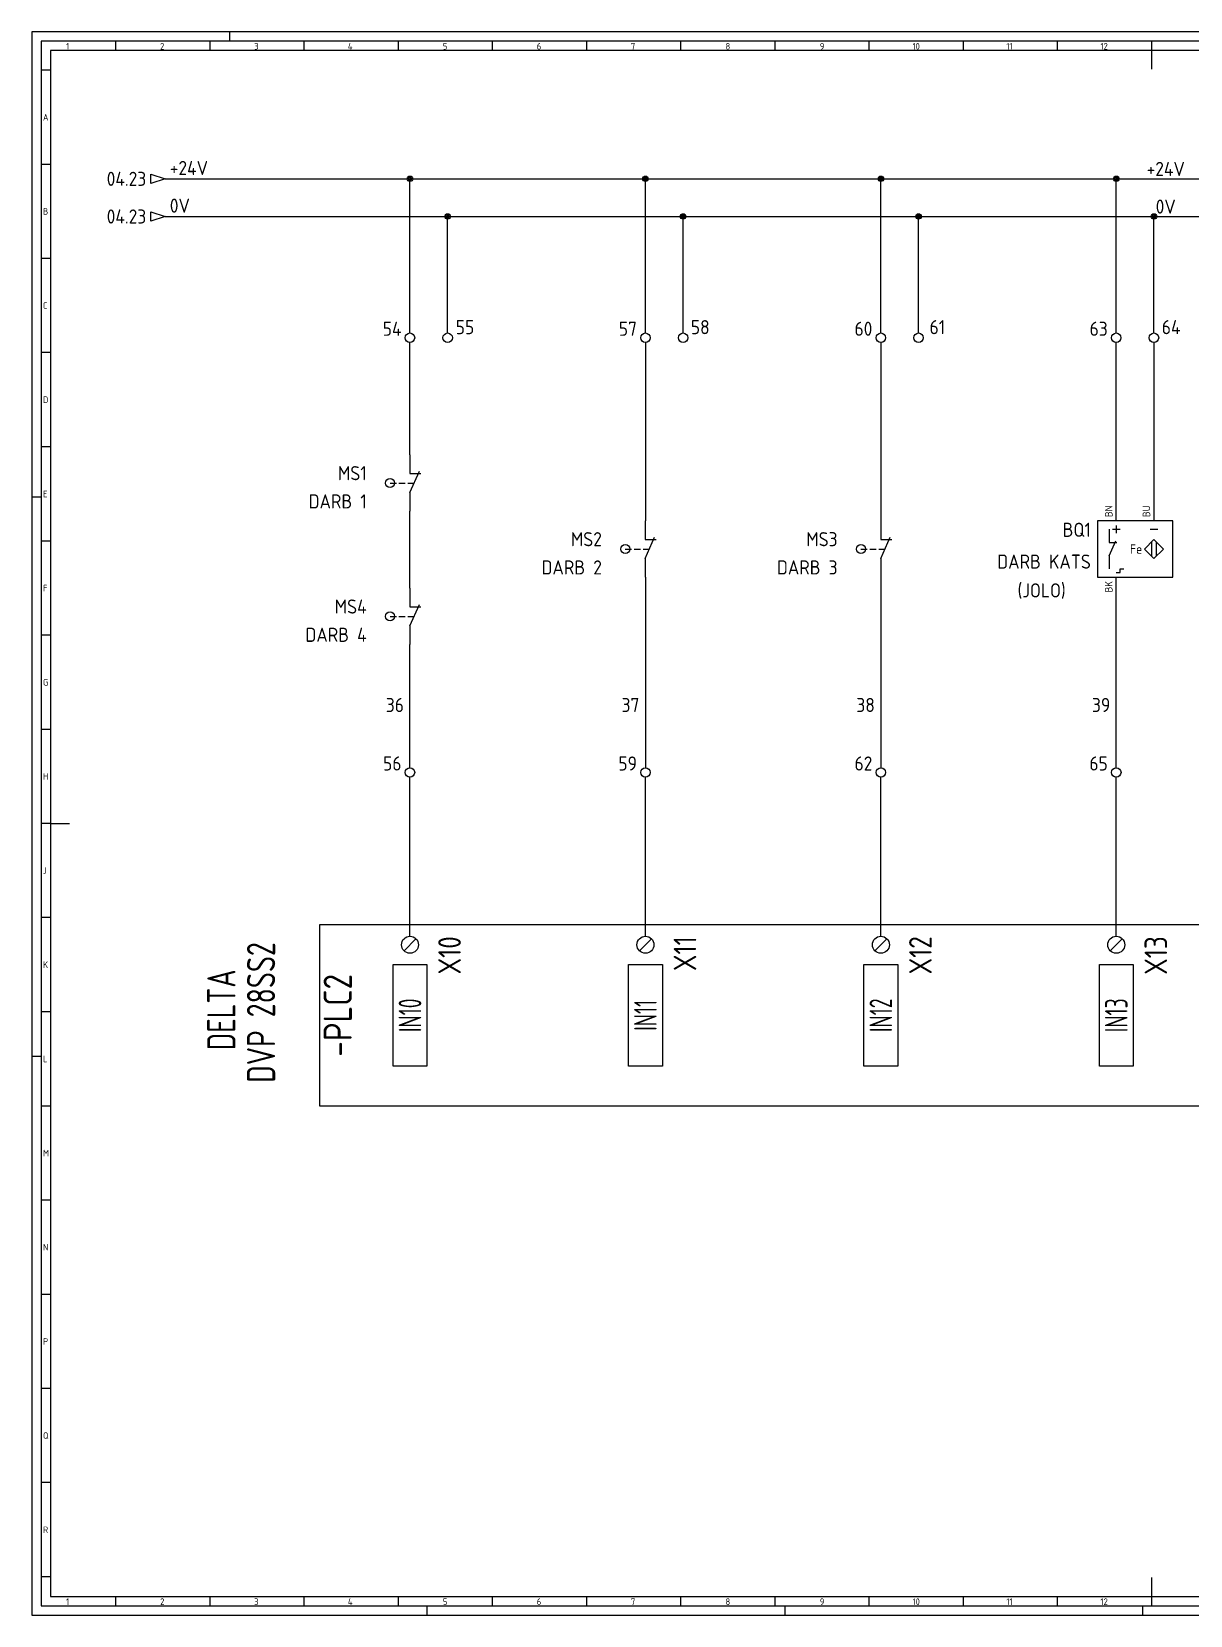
# Model space of a CAD drawing. Header units: millimetres. Extents: x 0 to 1189, y 5 to 846.
# Drawn here: x 0 to 615, y 5 to 846 of the extents above; entities that cross this region are included whole.
import ezdxf
from ezdxf.enums import TextEntityAlignment as Align

# ---------------------------------------------------------------- set-up
doc = ezdxf.new("R2010")
doc.units = ezdxf.units.MM
doc.header["$LTSCALE"] = 12
for name, color, linetype in [('035', 5, 'Continuous'), ('07', 7, 'Continuous'), ('DESC', 1, 'Continuous'), ('MISC', 2, 'Continuous'), ('RED_2.5mm^2', 1, 'Continuous'), ('SYMS', 7, 'Continuous'), ('TAGS', 51, 'Continuous'), ('TERMS', 4, 'Continuous'), ('WIRENO', 70, 'Continuous'), ('WIREREF_DEST', 61, 'Continuous'), ('XREF', 7, 'Continuous')]:
    doc.layers.add(name, color=color, linetype=linetype)
doc.styles.add('ISO Proportional', font='isocp.shx')
doc.styles.add('WD_IEC', font='ISOCP2.shx', dxfattribs={"width": 0.9, "height": 4})

# ---------------------------------------------------------------- blocks, each defined once
blk = doc.blocks.new('IEC_border_a0')
at = {"layer": '035', "color": 0}
for p, q in [((0, 841), (0, 0)), ((1189, 841), (0, 841)), ((44.5, 836), (44.5, 831)), ((94.5, 836), (94.5, 831)), ((105, 841), (105, 836)), ((144.5, 836), (144.5, 831)), ((194.5, 836), (194.5, 831)), ((244.5, 836), (244.5, 831)), ((294.5, 836), (294.5, 831)), ((344.5, 836), (344.5, 831)), ((394.5, 836), (394.5, 831)), ((444.5, 836), (444.5, 831)), ((494.5, 836), (494.5, 831)), ((544.5, 836), (544.5, 831)), ((594.5, 836), (594.5, 831)), ((9.98, 820.54), (5, 820.54)), ((9.98, 770.54), (5, 770.54)), ((9.98, 720.54), (5, 720.54)), ((9.98, 670.54), (5, 670.54)), ((9.98, 620.54), (5, 620.54)), ((0, 594), (5, 594)), ((10, 570.5), (5.02, 570.5)), ((10, 520.5), (5, 520.5)), ((10, 470.5), (5.02, 470.5)), ((10, 420.5), (5.02, 420.5)), ((10, 370.5), (5.02, 370.5)), ((10, 320.5), (5.02, 320.5)), ((0, 297), (5, 297)), ((10.02, 270.46), (5.03, 270.46)), ((10.02, 220.46), (5.03, 220.46)), ((10.02, 170.46), (5.03, 170.46)), ((10.02, 120.46), (5.03, 120.46)), ((10.02, 70.46), (5.03, 70.46)), ((10.03, 20.42), (5.05, 20.42)), ((44.5, 10), (44.5, 5)), ((94.5, 10), (94.5, 5)), ((144.5, 10), (144.5, 5)), ((194.5, 10), (194.5, 5)), ((244.5, 10), (244.5, 5)), ((294.5, 10), (294.5, 5)), ((344.5, 10), (344.5, 5)), ((394.5, 10), (394.5, 5)), ((444.5, 10), (444.5, 5)), ((494.5, 10), (494.5, 5)), ((544.5, 10), (544.5, 5)), ((594.5, 10), (594.5, 5)), ((0, 0), (1189, 0)), ((210, 0), (210, 5)), ((400, 0), (400, 5)), ((590, 0), (590, 5))]:
    blk.add_line(p, q, dxfattribs=at)
blk.add_lwpolyline([(10, 10), (1179, 10), (1179, 831), (10, 831)], close=True, dxfattribs=at)
at = {"layer": '07', "color": 0}
for p, q in [((594.5, 831), (594.5, 821)), ((10, 420.5), (20, 420.5)), ((594.5, 20), (594.5, 10))]:
    blk.add_line(p, q, dxfattribs=at)
blk.add_lwpolyline([(5, 5), (1184, 5), (1184, 836), (5, 836)], close=True, dxfattribs=at)
at = {"layer": '035', "color": 0, "style": 'ISO Proportional'}
for s, p in [('1', (18.31, 831.5)), ('2', (68.23, 831.5)), ('3', (118.18, 831.5)), ('4', (167.88, 831.5)), ('5', (218.34, 831.5)), ('6', (268.19, 831.5)), ('7', (318.17, 831.5)), ('8', (368.42, 831.5)), ('9', (418.46, 831.5)), ('10', (467.72, 831.5)), ('11', (517.49, 831.5)), ('12', (567.49, 831.5)), ('A', (6, 793.79)), ('B', (6, 743.79)), ('C', (6, 693.79)), ('D', (6, 643.79)), ('E', (6.02, 593.75)), ('F', (6.02, 543.75)), ('G', (6.02, 493.75)), ('H', (6.02, 443.75)), ('J', (6.02, 393.75)), ('K', (6.02, 343.75)), ('L', (6.03, 293.72)), ('M', (6.03, 243.72)), ('N', (6.03, 193.72)), ('P', (6.03, 143.72)), ('Q', (6.03, 93.72)), ('R', (6.05, 43.68)), ('1', (18.31, 5.5)), ('2', (68.23, 5.5)), ('3', (118.18, 5.5)), ('4', (167.88, 5.5)), ('5', (218.34, 5.5)), ('6', (268.19, 5.5)), ('7', (318.17, 5.5)), ('8', (368.42, 5.5)), ('9', (418.46, 5.5)), ('10', (467.72, 5.5)), ('11', (517.49, 5.5)), ('12', (567.49, 5.5))]:
    blk.add_text(s, height=3.5, dxfattribs=at).set_placement(p)
blk = doc.blocks.new('PLCIO_1346')
blk.add_line((911, 48), (911, -48))
at = {"layer": 'SYMS'}
for p, q in [((-48, 48), (-48, -48)), ((911, 48), (-48, 48)), ((-3.18, 34.32), (3.18, 40.68)), ((121.82, 34.32), (128.18, 40.68)), ((246.82, 34.32), (253.18, 40.68)), ((371.82, 34.32), (378.18, 40.68)), ((496.82, 34.32), (503.18, 40.68)), ((621.82, 34.32), (628.18, 40.68)), ((746.82, 34.32), (753.18, 40.68)), ((871.82, 34.32), (878.18, 40.68)), ((-9, -27), (-9, 27)), ((-9, 27), (9, 27)), ((9, 27), (9, -27)), ((116, -27), (116, 27)), ((116, 27), (134, 27)), ((134, 27), (134, -27)), ((241, -27), (241, 27)), ((241, 27), (259, 27)), ((259, 27), (259, -27)), ((366, -27), (366, 27)), ((366, 27), (384, 27)), ((384, 27), (384, -27)), ((491, -27), (491, 27)), ((491, 27), (509, 27)), ((509, 27), (509, -27)), ((616, -27), (616, 27)), ((616, 27), (634, 27)), ((634, 27), (634, -27)), ((741, -27), (741, 27)), ((741, 27), (759, 27)), ((759, 27), (759, -27)), ((866, -27), (866, 27)), ((866, 27), (884, 27)), ((884, 27), (884, -27)), ((9, -27), (-9, -27)), ((134, -27), (116, -27)), ((259, -27), (241, -27)), ((384, -27), (366, -27)), ((509, -27), (491, -27)), ((634, -27), (616, -27)), ((759, -27), (741, -27)), ((884, -27), (866, -27)), ((-48, -48), (911, -48))]:
    blk.add_line(p, q, dxfattribs=at)
for centre in [(0, 37.5), (125, 37.5), (250, 37.5), (375, 37.5), (500, 37.5), (625, 37.5), (750, 37.5), (875, 37.5)]:
    blk.add_circle(centre, 4.5, dxfattribs=at)
at = {"layer": 'SYMS', "style": 'WD_IEC', "width": 0.9}
for tag, p in [('TERMDESC02', (131.25, 60)), ('TERMDESC03', (256.25, 60)), ('TERMDESC04', (381.25, 60)), ('TERMDESC05', (506.25, 60)), ('TERMDESC06', (631.25, 60)), ('TERMDESC08', (881.25, 60)), ('TERMDESC01', (6.25, 60)), ('TERMDESC07', (756.25, 60))]:
    blk.add_attdef(tag, text='', height=12, rotation=90, dxfattribs=at).set_placement(p, align=Align.TOP_LEFT)
at = {"layer": 'SYMS', "style": 'WD_IEC', "width": 0.9, "flags": 1}
for tag, p in [('X2TERM01', (0, 42)), ('X2TERM02', (125, 42)), ('X2TERM03', (250, 42)), ('X2TERM04', (375, 42)), ('X2TERM05', (500, 42)), ('X2TERM06', (625, 42)), ('X2TERM07', (750, 42)), ('X2TERM08', (875, 42))]:
    blk.add_attdef(tag, text='', height=1.92, rotation=90, dxfattribs=at).set_placement(p, align=Align.RIGHT)
at = {"layer": 'SYMS', "style": 'WD_IEC', "width": 0.9}
for tag, p in [('TERM01', (15, 42)), ('TERM02', (140, 42)), ('TERM03', (265, 42)), ('TERM04', (390, 42)), ('TERM05', (515, 42)), ('TERM06', (640, 42)), ('TERM07', (765, 42)), ('TERM08', (890, 42))]:
    blk.add_attdef(tag, text='', height=12, rotation=90, dxfattribs=at).set_placement(p, align=Align.TOP_RIGHT)
at = {"layer": 'SYMS', "style": 'WD_IEC'}
for tag, width, p in [('LINE1', 0.9, (-87, 0)), ('LINE2', 0.9, (-69, 0)), ('DESC', 0.9, (-50.84, 0)), ('INST', 0.8, (-159, 0)), ('LOC', 0.8, (-141, 0)), ('MFG', 0.8, (-123, 0)), ('CAT', 0.8, (-105, 0)), ('TAG', 0.9, (-30.87, 0))]:
    blk.add_attdef(tag, text='', height=15, rotation=90, dxfattribs=dict(at, width=width)).set_placement(p, align=Align.CENTER)
at = {"layer": 'SYMS', "style": 'WD_IEC', "width": 0.7}
for tag, p in [('TAGA02', (125, 0)), ('TAGA03', (250, 0)), ('TAGA04', (375, 0)), ('TAGA05', (500, 0)), ('TAGA06', (625, 0)), ('TAGA07', (750, 0)), ('TAGA08', (875, 0)), ('TAGA01', (0, 0))]:
    blk.add_attdef(tag, text='', height=12, rotation=90, dxfattribs=at).set_placement(p, align=Align.MIDDLE_CENTER)
at = {"layer": 'SYMS', "linetype": 'Continuous', "style": 'WD_IEC', "width": 0.9, "flags": 9}
blk.add_attdef('ASSYCODE', text='', height=1.92, rotation=90, dxfattribs=at).set_placement((-102.85, -22.08), align=Align.CENTER)
at = {"layer": 'SYMS', "style": 'WD_IEC', "width": 0.9}
for tag, p in [('DESCA01', (-9, -111)), ('DESCB01', (9, -111)), ('DESCC01', (27, -111)), ('DESCD01', (45, -111)), ('DESCE01', (63, -111)), ('DESCA02', (116, -111)), ('DESCB02', (134, -111)), ('DESCC02', (152, -111)), ('DESCD02', (170, -111)), ('DESCE02', (188, -111)), ('DESCA03', (241, -111)), ('DESCB03', (259, -111)), ('DESCC03', (277, -111)), ('DESCD03', (295, -111)), ('DESCE03', (313, -111)), ('DESCA04', (366, -111)), ('DESCB04', (384, -111)), ('DESCC04', (402, -111)), ('DESCD04', (420, -111)), ('DESCE04', (438, -111)), ('DESCA05', (491, -111)), ('DESCB05', (509, -111)), ('DESCC05', (527, -111)), ('DESCD05', (545, -111)), ('DESCE05', (563, -111)), ('DESCA06', (616, -111)), ('DESCB06', (634, -111)), ('DESCC06', (652, -111)), ('DESCD06', (670, -111)), ('DESCE06', (688, -111)), ('DESCA07', (741, -111)), ('DESCB07', (759, -111)), ('DESCC07', (777, -111)), ('DESCD07', (795, -111)), ('DESCE07', (813, -111)), ('DESCA08', (866, -111)), ('DESCB08', (884, -111)), ('DESCC08', (902, -111)), ('DESCD08', (920, -111)), ('DESCE08', (938, -111))]:
    blk.add_attdef(tag, text='', height=15, rotation=90, dxfattribs=at).set_placement(p, align=Align.RIGHT)
blk = doc.blocks.new('WDDOT')
for radius in [0.72, 0.449, 0.223]:
    blk.add_circle((0, 0), radius)
blk = doc.blocks.new('VT0002')
blk.add_circle((0, 0), 1.25)
at = {"style": 'WD_IEC'}
for tag, p in [('INST', (-2.25, 6.5)), ('LOC', (-2.25, 3.5)), ('DESC1', (-2.25, -6.25)), ('DESC2', (-2.25, -9.25)), ('DESC3', (-2.25, -12.25))]:
    blk.add_attdef(tag, text='', height=2.5, dxfattribs=at).set_placement(p, align=Align.RIGHT)
at = {"style": 'WD_IEC', "flags": 1}
for tag, p, height in [('ASSYCODE', (2.75, 10.75), 1), ('CATDESC', (2.75, 9.25), 1), ('MFG', (2.75, 7.25), 1.5), ('CAT', (2.75, 4.75), 1.5), ('X4PIN01', (-1.25, 1), 0.25), ('X4TERM01', (-1.25, 0), 0.25), ('X4TERMDESC01', (-1.25, 0.5), 0.4), ('STRIPSEQ', (0, 0), 0.025), ('X2PIN01', (0, 2.25), 0.25), ('X2TERM01', (0, 1.25), 0.25), ('X8PIN01', (0, -0.25), 0.25), ('X2TERMDESC01', (0, 1.75), 0.4), ('X1PIN01', (1.25, 1), 0.25), ('X1TERM01', (1.25, 0), 0.25), ('X1TERMDESC01', (1.25, 0.5), 0.4), ('LINKTERM', (0, -0.04), 0.025), ('X8TERM01', (0, -1.25), 0.25), ('X8TERMDESC01', (0, -0.75), 0.4)]:
    blk.add_attdef(tag, p, '', height=height, dxfattribs=at)
at = {"style": 'WD_IEC', "flags": 8}
for tag, height, p in [('TAGSTRIP', 2.5, (-2.25, 0.5)), ('TERM01', 2, (-2.25, -3.25))]:
    blk.add_attdef(tag, text='', height=height, dxfattribs=at).set_placement(p, align=Align.RIGHT)
blk = doc.blocks.new('HA1D3')
blk.add_lwpolyline([(0, 0), (-3.75, -1.25), (-3.75, 1.25)], close=True)
at = {"style": 'WD_IEC'}
blk.add_attdef('XREF', text='', height=2.5, dxfattribs=at).set_placement((-5, 0), align=Align.MIDDLE_RIGHT)
at = {"style": 'WD_IEC', "flags": 1}
blk.add_attdef('SIGCODE', text='', height=1, dxfattribs=at).set_placement((-2.5, 1.8), align=Align.RIGHT)
at = {"style": 'WD_IEC'}
for tag, p, height, flags in [('X1TERM01', (0, 0), 0.32, 1), ('WIRENO', (1.25, 1), 2.5, 8)]:
    blk.add_attdef(tag, p, '', height=height, dxfattribs=dict(at, flags=flags))
blk.add_attdef('DESC1', text='', height=2.5, dxfattribs=at).set_placement((1.25, -1), align=Align.TOP_LEFT)
blk = doc.blocks.new('WD_WNH')
at = {"linetype": 'Continuous', "style": 'WD_IEC', "width": 0.8}
blk.add_attdef('WIRENO', text='', height=2.5, dxfattribs=at).set_placement((0, 0.75), align=Align.CENTER)
at = {"style": 'WD_IEC', "flags": 1}
for tag, p in [('W08USER', (0, 0.375)), ('W04USER', (0, 0.875)), ('W05USER', (0, 0.75)), ('W09USER', (0, 0.25)), ('W03USER', (0, 1)), ('W06USER', (0, 0.625)), ('W07USER', (0, 0.5)), ('W02USER', (0, 1.125)), ('W01USER', (0, 1.25)), ('W10USER', (0, 0.125))]:
    blk.add_attdef(tag, text='', height=0.08, dxfattribs=at).set_placement(p, align=Align.CENTER)
blk = doc.blocks.new('VLS12C')
for p, q in [((0, 7.5), (0, 2.5)), ((-5.3, 0), (-3.61, 0)), ((-5.3, 0), (-3.61, 0)), ((-2.94, 0), (-1.25, 0)), ((-2.94, 0), (-1.25, 0)), ((-0.58, 0), (1.11, 0)), ((-0.58, 0), (1.11, 0)), ((0, -2.5), (2.5, 3.12)), ((0, 2.5), (2.87, 2.5)), ((0, -2.5), (0, -7.5))]:
    blk.add_line(p, q)
at = {"linetype": 'Continuous'}
blk.add_circle((-5.3, 0), 1.2, dxfattribs=at)
at = {"style": 'WD_IEC'}
for tag, p in [('INST', (-11.5, 6.75)), ('LOC', (-11.5, 3.75)), ('TAG1', (-11.5, 0.75)), ('XREF', (-11.5, -3.75)), ('DESC2', (-11.5, -9.75)), ('DESC1', (-11.5, -6.75)), ('DESC3', (-11.5, -12.75))]:
    blk.add_attdef(tag, text='', height=2.5, dxfattribs=at).set_placement(p, align=Align.RIGHT)
blk.add_attdef('TERM01', text='', height=2, rotation=90, dxfattribs=at).set_placement((-1, 7.5), align=Align.RIGHT)
at = {"style": 'WD_IEC', "flags": 1}
for tag, p, height in [('X2TERM01', (0, 7.5), 0.32), ('MFG', (2.75, 6.5), 1.5), ('CAT', (2.75, 4), 1.5), ('X1LINK', (2, 0), 0.32), ('ASSYCODE', (1, -4), 1), ('CONTACT', (1.05, -1.35), 1), ('COMMON', (2.3, -2.6), 1), ('X8TERM02', (0, -7.5), 0.32), ('FAMILY', (1, -5.5), 1), ('CATDESC', (1, -7), 1)]:
    blk.add_attdef(tag, p, '', height=height, dxfattribs=at)
at = {"style": 'WD_IEC'}
blk.add_attdef('TERM02', (-1, -7.5), '', height=2, rotation=90, dxfattribs=at)
at = {"lineweight": 15, "style": 'WD_IEC'}
blk.add_attdef('WDTAGALT', text='', height=2.5, dxfattribs=at).set_placement((-11.5, -15.75), align=Align.RIGHT)
blk = doc.blocks.new('WD_WNV')
at = {"linetype": 'Continuous', "style": 'WD_IEC', "width": 0.8}
blk.add_attdef('WIRENO', text='', height=2.5, dxfattribs=at).set_placement((-1.6, 0), align=Align.MIDDLE_RIGHT)
at = {"style": 'WD_IEC', "flags": 1}
for tag, p in [('W08USER', (-1, 0.375)), ('W04USER', (-1, 0.875)), ('W05USER', (-1, 0.75)), ('W09USER', (-1, 0.25)), ('W03USER', (-1, 1)), ('W06USER', (-1, 0.625)), ('W07USER', (-1, 0.5)), ('W02USER', (-1, 1.125)), ('W01USER', (-1, 1.25)), ('W10USER', (-1, 0.125))]:
    blk.add_attdef(tag, text='', height=0.08, dxfattribs=at).set_placement(p, align=Align.CENTER)
blk = doc.blocks.new('VPX12IN3')
for p, q in [((-1.875, 5.25), (-1.875, 1.75)), ((-1, 5.25), (1, 5.25)), ((0, 6.25), (0, 4.25)), ((9, 5.25), (11, 5.25)), ((-1.875, -1.75), (-0.125, 2.1875)), ((-1.875, 1.75), (0.13246, 1.75)), ((9.375, 1.875), (9.375, -1.875)), ((10.625, 1.875), (10.625, -1.875)), ((-1.875, -1.75), (-1.875, -5.25)), ((0, -6.25), (1, -6.25)), ((1, -6.25), (1, -5.25)), ((1, -5.25), (2, -5.25))]:
    blk.add_line(p, q)
for points in [[(-5, -7.5), (15, -7.5), (15, 7.5), (-5, 7.5)], [(10, 2.5), (12.5, 0), (10, -2.5), (7.5, 0)]]:
    blk.add_lwpolyline(points, close=True)
at = {"style": 'WD_IEC'}
blk.add_text('Fe', height=2.5, dxfattribs=at).set_placement((6.875, 0), align=Align.MIDDLE_RIGHT)
for tag, p in [('INST', (-6.75, 10.25)), ('LOC', (-6.75, 6.75)), ('TAG1', (-6.75, 3.25)), ('DESC1', (-6.75, -5.2)), ('DESC2', (-6.75, -8.7)), ('DESC3', (-6.75, -12.2)), ('WDTAGALT', (-6.25, -15.625))]:
    blk.add_attdef(tag, text='', height=2.5, dxfattribs=at).set_placement(p, align=Align.RIGHT)
for tag, p in [('TERM02', (-1, 8.5)), ('TERM03', (9, 8.5))]:
    blk.add_attdef(tag, p, '', height=2, rotation=90, dxfattribs=at)
at = {"style": 'WD_IEC', "flags": 1}
for tag, p, height in [('X2TERM02', (0, 7.5), 0.32), ('X2TERM03', (10, 7.5), 0.32), ('MFG', (17.75, 6.5), 1.5), ('CAT', (17.75, 4), 1.5), ('ASSYCODE', (16, -4), 1), ('X8TERM01', (0, -7.5), 0.32), ('FAMILY', (16, -5.5), 1), ('CATDESC', (16, -7), 1)]:
    blk.add_attdef(tag, p, '', height=height, dxfattribs=at)
at = {"lineweight": 15, "style": 'WD_IEC'}
blk.add_attdef('XREF', text='', height=2.5, dxfattribs=at).set_placement((-6.75, -1.35), align=Align.RIGHT)
at = {"style": 'WD_IEC'}
blk.add_attdef('TERM01', text='', height=2, rotation=90, dxfattribs=at).set_placement((-1, -8.5), align=Align.RIGHT)

msp = doc.modelspace()

# ---------------------------------------------------------------- linework, layer by layer
at = {"layer": 'RED_2.5mm^2', "color": 0}
for p, q in [((70.83, 767.79), (1133.4, 767.79)), ((200.86, 685.92), (200.86, 767.79)), ((325.86, 685.92), (325.86, 767.79)), ((450.86, 685.92), (450.86, 767.79)), ((575.86, 685.92), (575.86, 767.79)), ((70.83, 747.79), (1133.4, 747.79)), ((220.86, 685.92), (220.86, 747.79)), ((345.86, 685.92), (345.86, 747.79)), ((470.86, 685.92), (470.86, 747.79)), ((595.86, 685.92), (595.86, 747.79)), ((200.86, 621.23), (200.86, 680.92)), ((575.86, 586.17), (575.86, 680.92)), ((200.86, 550.41), (200.86, 591.23)), ((575.86, 455.06), (575.86, 556.17)), ((200.86, 455.06), (200.86, 520.41)), ((200.86, 365.57), (200.86, 450.06)), ((325.86, 365.57), (325.86, 450.06)), ((450.86, 365.57), (450.86, 450.06)), ((575.86, 365.57), (575.86, 450.06))]:
    msp.add_line(p, q, dxfattribs=at)
at = {"layer": 'RED_2.5mm^2'}
for p, q in [((325.86, 680.92), (325.86, 586.17)), ((450.86, 680.92), (450.86, 586.17)), ((595.86, 680.92), (595.86, 586.17)), ((325.86, 556.17), (325.86, 455.06)), ((450.88, 556.17), (450.88, 455.06))]:
    msp.add_line(p, q, dxfattribs=at)

# ---------------------------------------------------------------- block references
msp.add_blockref('IEC_border_a0', (0, 4.94))
at = {"layer": 'SYMS'}
ref = msp.add_blockref('HA1D3', (70.83, 767.79), dxfattribs=dict(at, xscale=2, yscale=2, zscale=2))
ref.add_attrib('XREF', '04.23', dxfattribs={"layer": 'XREF', "height": 7.5, "style": 'WD_IEC'}).set_placement((60.83, 767.79), align=Align.MIDDLE_RIGHT)
ref.add_attrib('WIRENO', '+24V', (73.33, 769.79), dxfattribs={"layer": 'WIREREF_DEST', "height": 7.5, "style": 'WD_IEC', "flags": 8})
at = {"layer": 'SYMS', "color": 0, "xscale": 2, "yscale": 2, "zscale": 2}
for p in [(200.86, 767.79), (325.86, 767.79), (450.86, 767.79), (575.86, 767.79), (220.86, 747.79), (345.86, 747.79), (470.86, 747.79), (595.86, 747.79)]:
    msp.add_blockref('WDDOT', p, dxfattribs=at)
at = {"layer": 'SYMS'}
ref = msp.add_blockref('HA1D3', (70.83, 747.79), dxfattribs=dict(at, xscale=2, yscale=2, zscale=2))
ref.add_attrib('XREF', '04.23', dxfattribs={"layer": 'XREF', "height": 7.5, "style": 'WD_IEC'}).set_placement((60.83, 747.79), align=Align.MIDDLE_RIGHT)
ref.add_attrib('WIRENO', '0V', (73.33, 749.79), dxfattribs={"layer": 'WIREREF_DEST', "height": 7.5, "style": 'WD_IEC', "flags": 8})
at = {"layer": 'SYMS', "color": 0}
ref = msp.add_blockref('VT0002', (200.86, 683.42), dxfattribs=dict(at, xscale=2, yscale=2, zscale=2))
ref.add_attrib('TAGSTRIP', '54', dxfattribs={"layer": 'TAGS', "height": 7.5, "style": 'WD_IEC', "flags": 8}).set_placement((196.36, 684.42), align=Align.RIGHT)
ref = msp.add_blockref('VT0002', (220.86, 683.42), dxfattribs=dict(at, xscale=2, yscale=2, zscale=2))
ref.add_attrib('TAGSTRIP', '55', dxfattribs={"layer": 'TAGS', "height": 7.5, "style": 'WD_IEC', "flags": 8}).set_placement((234.97, 685.27), align=Align.RIGHT)
ref = msp.add_blockref('VT0002', (325.86, 683.42), dxfattribs=dict(at, xscale=2, yscale=2, zscale=2))
ref.add_attrib('TAGSTRIP', '57', dxfattribs={"layer": 'TAGS', "height": 7.5, "style": 'WD_IEC', "flags": 8}).set_placement((321.36, 684.42), align=Align.RIGHT)
ref = msp.add_blockref('VT0002', (345.86, 683.42), dxfattribs=dict(at, xscale=2, yscale=2, zscale=2))
ref.add_attrib('TAGSTRIP', '58', dxfattribs={"layer": 'TAGS', "height": 7.5, "style": 'WD_IEC', "flags": 8}).set_placement((359.97, 685.27), align=Align.RIGHT)
ref = msp.add_blockref('VT0002', (450.86, 683.42), dxfattribs=dict(at, xscale=2, yscale=2, zscale=2))
ref.add_attrib('TAGSTRIP', '60', dxfattribs={"layer": 'TAGS', "height": 7.5, "style": 'WD_IEC', "flags": 8}).set_placement((446.36, 684.42), align=Align.RIGHT)
ref = msp.add_blockref('VT0002', (470.86, 683.42), dxfattribs=dict(at, xscale=2, yscale=2, zscale=2))
ref.add_attrib('TAGSTRIP', '61', dxfattribs={"layer": 'TAGS', "height": 7.5, "style": 'WD_IEC', "flags": 8}).set_placement((484.97, 685.27), align=Align.RIGHT)
ref = msp.add_blockref('VT0002', (575.82, 683.42), dxfattribs=dict(at, xscale=2, yscale=2, zscale=2))
ref.add_attrib('TAGSTRIP', '63', dxfattribs={"layer": 'TAGS', "height": 7.5, "style": 'WD_IEC', "flags": 8}).set_placement((571.32, 684.42), align=Align.RIGHT)
ref = msp.add_blockref('VT0002', (595.86, 683.42), dxfattribs=dict(at, xscale=2, yscale=2, zscale=2))
ref.add_attrib('TAGSTRIP', '64', dxfattribs={"layer": 'TAGS', "height": 7.5, "style": 'WD_IEC', "flags": 8}).set_placement((609.97, 685.27), align=Align.RIGHT)
at = {"layer": 'SYMS'}
ref = msp.add_blockref('VLS12C', (200.86, 606.23), dxfattribs=dict(at, xscale=2, yscale=2, zscale=2))
ref.add_attrib('DESC1', 'DARB 1', dxfattribs={"layer": 'DESC', "height": 7.5, "style": 'WD_IEC'}).set_placement((177.86, 592.73), align=Align.RIGHT)
ref.add_attrib('TAG1', 'MS1', dxfattribs={"layer": 'TAGS', "height": 7.5, "style": 'WD_IEC'}).set_placement((177.86, 607.73), align=Align.RIGHT)
ref = msp.add_blockref('VPX12IN3', (575.86, 571.17), dxfattribs=dict(at, xscale=2, yscale=2, zscale=2))
ref.add_attrib('TERM03', 'BU', (593.86, 588.17), dxfattribs={"layer": 'TERMS', "height": 4, "rotation": 90, "style": 'WD_IEC'})
ref.add_attrib('TERM02', 'BN', (573.86, 588.17), dxfattribs={"layer": 'TERMS', "height": 4, "rotation": 90, "style": 'WD_IEC'})
ref.add_attrib('TERM01', 'BK', dxfattribs={"layer": 'TERMS', "height": 4, "rotation": 90, "style": 'WD_IEC'}).set_placement((573.86, 554.17), align=Align.RIGHT)
ref.add_attrib('DESC2', '(JOLO)', dxfattribs={"layer": 'DESC', "height": 7.5, "style": 'WD_IEC'}).set_placement((548.98, 545.47), align=Align.RIGHT)
ref.add_attrib('DESC1', 'DARB KATS', dxfattribs={"layer": 'DESC', "height": 7.5, "style": 'WD_IEC'}).set_placement((562.36, 560.77), align=Align.RIGHT)
ref.add_attrib('TAG1', 'BQ1', dxfattribs={"layer": 'TAGS', "height": 7.5, "style": 'WD_IEC'}).set_placement((562.36, 577.67), align=Align.RIGHT)
ref = msp.add_blockref('VLS12C', (325.75, 571.17), dxfattribs=dict(at, xscale=2, yscale=2, zscale=2))
ref.add_attrib('DESC1', 'DARB 2', dxfattribs={"layer": 'DESC', "height": 7.5, "style": 'WD_IEC'}).set_placement((302.75, 557.67), align=Align.RIGHT)
ref.add_attrib('TAG1', 'MS2', dxfattribs={"layer": 'TAGS', "height": 7.5, "style": 'WD_IEC'}).set_placement((302.75, 572.67), align=Align.RIGHT)
ref = msp.add_blockref('VLS12C', (450.88, 571.17), dxfattribs=dict(at, xscale=2, yscale=2, zscale=2))
ref.add_attrib('DESC1', 'DARB 3', dxfattribs={"layer": 'DESC', "height": 7.5, "style": 'WD_IEC'}).set_placement((427.88, 557.67), align=Align.RIGHT)
ref.add_attrib('TAG1', 'MS3', dxfattribs={"layer": 'TAGS', "height": 7.5, "style": 'WD_IEC'}).set_placement((427.88, 572.67), align=Align.RIGHT)
ref = msp.add_blockref('VLS12C', (200.86, 535.41), dxfattribs=dict(at, xscale=2, yscale=2, zscale=2))
ref.add_attrib('DESC1', 'DARB 4', dxfattribs={"layer": 'DESC', "height": 7.5, "style": 'WD_IEC'}).set_placement((177.86, 521.91), align=Align.RIGHT)
ref.add_attrib('TAG1', 'MS4', dxfattribs={"layer": 'TAGS', "height": 7.5, "style": 'WD_IEC'}).set_placement((177.86, 536.91), align=Align.RIGHT)
at = {"layer": 'SYMS', "color": 0}
ref = msp.add_blockref('VT0002', (200.86, 452.56), dxfattribs=dict(at, xscale=2, yscale=2, zscale=2))
ref.add_attrib('TAGSTRIP', '56', dxfattribs={"layer": 'TAGS', "height": 7.5, "style": 'WD_IEC', "flags": 8}).set_placement((196.36, 453.56), align=Align.RIGHT)
ref = msp.add_blockref('VT0002', (325.86, 452.56), dxfattribs=dict(at, xscale=2, yscale=2, zscale=2))
ref.add_attrib('TAGSTRIP', '59', dxfattribs={"layer": 'TAGS', "height": 7.5, "style": 'WD_IEC', "flags": 8}).set_placement((321.36, 453.56), align=Align.RIGHT)
ref = msp.add_blockref('VT0002', (450.86, 452.56), dxfattribs=dict(at, xscale=2, yscale=2, zscale=2))
ref.add_attrib('TAGSTRIP', '62', dxfattribs={"layer": 'TAGS', "height": 7.5, "style": 'WD_IEC', "flags": 8}).set_placement((446.36, 453.56), align=Align.RIGHT)
ref = msp.add_blockref('VT0002', (575.86, 452.56), dxfattribs=dict(at, xscale=2, yscale=2, zscale=2))
ref.add_attrib('TAGSTRIP', '65', dxfattribs={"layer": 'TAGS', "height": 7.5, "style": 'WD_IEC', "flags": 8}).set_placement((571.36, 453.56), align=Align.RIGHT)
ref = msp.add_blockref('PLCIO_1346', (200.86, 323.57), dxfattribs=at)
ref.add_attrib('TERM01', 'X10', dxfattribs={"layer": 'TERMS', "height": 12, "rotation": 90, "style": 'WD_IEC', "width": 0.9}).set_placement((215.86, 365.57), align=Align.TOP_RIGHT)
ref.add_attrib('TAGA01', 'IN10', dxfattribs={"layer": 'TAGS', "height": 12, "rotation": 90, "style": 'WD_IEC', "width": 0.7}).set_placement((200.86, 323.57), align=Align.MIDDLE_CENTER)
ref.add_attrib('TAG', '-PLC2', dxfattribs={"layer": 'TAGS', "height": 15, "rotation": 90, "style": 'WD_IEC', "width": 0.9}).set_placement((170, 323.57), align=Align.CENTER)
ref.add_attrib('CAT', 'DVP 28SS2', dxfattribs={"layer": 'MISC', "height": 15, "rotation": 90, "style": 'WD_IEC', "width": 0.8}).set_placement((129.28, 325.09), align=Align.CENTER)
ref.add_attrib('MFG', 'DELTA', dxfattribs={"layer": 'MISC', "height": 15, "rotation": 90, "style": 'WD_IEC', "width": 0.8}).set_placement((108.19, 326.46), align=Align.CENTER)
ref.add_attrib('TERM02', 'X11', dxfattribs={"layer": 'TERMS', "height": 12, "rotation": 90, "style": 'WD_IEC', "width": 0.9}).set_placement((340.86, 365.57), align=Align.TOP_RIGHT)
ref.add_attrib('TAGA02', 'IN11', dxfattribs={"layer": 'TAGS', "height": 12, "rotation": 90, "style": 'WD_IEC', "width": 0.7}).set_placement((325.86, 323.57), align=Align.MIDDLE_CENTER)
ref.add_attrib('TERM03', 'X12', dxfattribs={"layer": 'TERMS', "height": 12, "rotation": 90, "style": 'WD_IEC', "width": 0.9}).set_placement((465.86, 365.57), align=Align.TOP_RIGHT)
ref.add_attrib('TAGA03', 'IN12', dxfattribs={"layer": 'TAGS', "height": 12, "rotation": 90, "style": 'WD_IEC', "width": 0.7}).set_placement((450.86, 323.57), align=Align.MIDDLE_CENTER)
ref.add_attrib('TERM04', 'X13', dxfattribs={"layer": 'TERMS', "height": 12, "rotation": 90, "style": 'WD_IEC', "width": 0.9}).set_placement((590.86, 365.57), align=Align.TOP_RIGHT)
ref.add_attrib('TAGA04', 'IN13', dxfattribs={"layer": 'TAGS', "height": 12, "rotation": 90, "style": 'WD_IEC', "width": 0.7}).set_placement((575.86, 323.57), align=Align.MIDDLE_CENTER)
ref.add_attrib('TERM05', 'X14', dxfattribs={"layer": 'TERMS', "height": 12, "rotation": 90, "style": 'WD_IEC', "width": 0.9}).set_placement((715.86, 365.57), align=Align.TOP_RIGHT)
ref.add_attrib('TAGA05', 'IN14', dxfattribs={"layer": 'TAGS', "height": 12, "rotation": 90, "style": 'WD_IEC', "width": 0.7}).set_placement((700.86, 323.57), align=Align.MIDDLE_CENTER)
ref.add_attrib('TERM06', 'X15', dxfattribs={"layer": 'TERMS', "height": 12, "rotation": 90, "style": 'WD_IEC', "width": 0.9}).set_placement((840.86, 365.57), align=Align.TOP_RIGHT)
ref.add_attrib('TAGA06', 'IN15', dxfattribs={"layer": 'TAGS', "height": 12, "rotation": 90, "style": 'WD_IEC', "width": 0.7}).set_placement((825.86, 323.57), align=Align.MIDDLE_CENTER)
ref.add_attrib('TERM07', 'X16', dxfattribs={"layer": 'TERMS', "height": 12, "rotation": 90, "style": 'WD_IEC', "width": 0.9}).set_placement((965.86, 365.57), align=Align.TOP_RIGHT)
ref.add_attrib('TAGA07', 'IN16', dxfattribs={"layer": 'TAGS', "height": 12, "rotation": 90, "style": 'WD_IEC', "width": 0.7}).set_placement((950.86, 323.57), align=Align.MIDDLE_CENTER)
ref.add_attrib('TERM08', 'X17', dxfattribs={"layer": 'TERMS', "height": 12, "rotation": 90, "style": 'WD_IEC', "width": 0.9}).set_placement((1090.86, 365.57), align=Align.TOP_RIGHT)
ref.add_attrib('TAGA08', 'IN17', dxfattribs={"layer": 'TAGS', "height": 12, "rotation": 90, "style": 'WD_IEC', "width": 0.7}).set_placement((1075.86, 323.57), align=Align.MIDDLE_CENTER)
at = {"layer": 'WIRENO', "color": 0}
ref = msp.add_blockref('WD_WNH', (602.11, 767.79), dxfattribs=dict(at, xscale=2, yscale=2, zscale=2))
ref.add_attrib('WIRENO', '+24V', dxfattribs={"linetype": 'Continuous', "height": 7.5, "style": 'WD_IEC'}).set_placement((602.11, 769.29), align=Align.CENTER)
ref = msp.add_blockref('WD_WNH', (602.11, 747.79), dxfattribs=dict(at, xscale=2, yscale=2, zscale=2))
ref.add_attrib('WIRENO', '0V', dxfattribs={"linetype": 'Continuous', "height": 7.5, "style": 'WD_IEC'}).set_placement((602.11, 749.29), align=Align.CENTER)
at = {"layer": 'WIRENO'}
ref = msp.add_blockref('WD_WNV', (200.86, 488.37), dxfattribs=dict(at, xscale=2, yscale=2, zscale=2))
ref.add_attrib('WIRENO', '36', dxfattribs={"linetype": 'Continuous', "height": 7.5, "style": 'WD_IEC'}).set_placement((197.66, 488.37), align=Align.MIDDLE_RIGHT)
ref = msp.add_blockref('WD_WNV', (325.86, 488.37), dxfattribs=dict(at, xscale=2, yscale=2, zscale=2))
ref.add_attrib('WIRENO', '37', dxfattribs={"linetype": 'Continuous', "height": 7.5, "style": 'WD_IEC'}).set_placement((322.66, 488.37), align=Align.MIDDLE_RIGHT)
ref = msp.add_blockref('WD_WNV', (450.88, 488.37), dxfattribs=dict(at, xscale=2, yscale=2, zscale=2))
ref.add_attrib('WIRENO', '38', dxfattribs={"linetype": 'Continuous', "height": 7.5, "style": 'WD_IEC'}).set_placement((447.68, 488.37), align=Align.MIDDLE_RIGHT)
ref = msp.add_blockref('WD_WNV', (575.86, 488.37), dxfattribs=dict(at, xscale=2, yscale=2, zscale=2))
ref.add_attrib('WIRENO', '39', dxfattribs={"linetype": 'Continuous', "height": 7.5, "style": 'WD_IEC'}).set_placement((572.66, 488.37), align=Align.MIDDLE_RIGHT)

doc.saveas('drawing.dxf')
